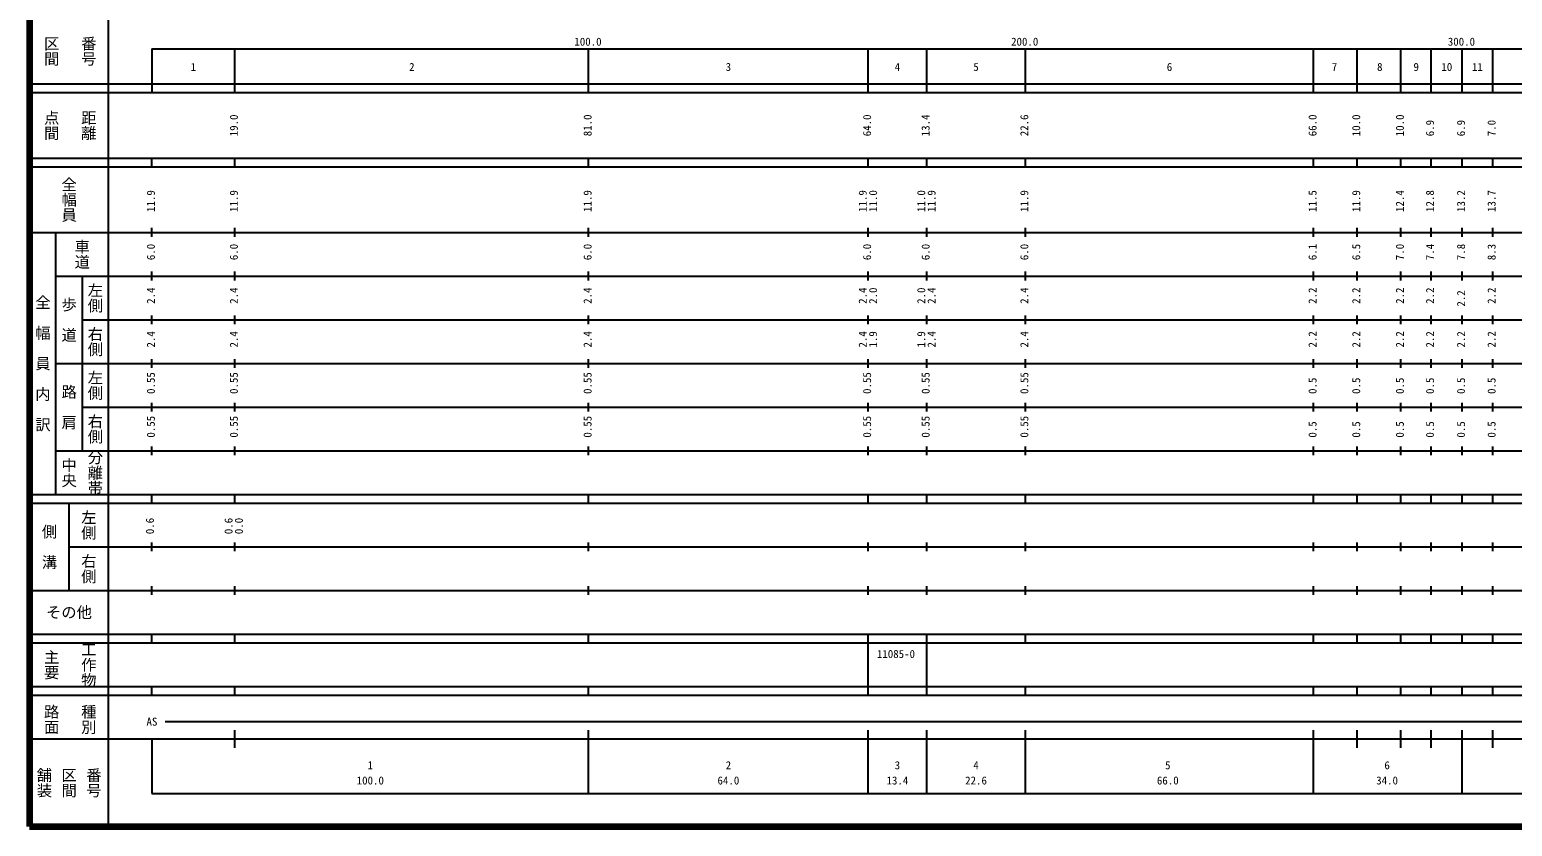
# Model space of a CAD drawing. Units: millimetres on the paper, enlarged 1000 times. Extents: x 40000 to 680000, y 20000 to 380000.
# Drawn here: x 40000 to 379506, y 20000 to 202409 of the extents above; entities that cross this region are included whole.
import ezdxf
from ezdxf.enums import TextEntityAlignment as Align

# ---------------------------------------------------------------- set-up
doc = ezdxf.new("R2010")
doc.units = ezdxf.units.MM
doc.header["$LTSCALE"] = 1000
doc.layers.add('M-TTL', color=2, linetype='Continuous', lineweight=140)
doc.layers.add('M-TTL-BAND', color=7, linetype='Continuous', lineweight=25)
doc.styles.add('@ＭＳ ゴシック', font='')
doc.styles.add('ＭＳ ゴシック', font='')
doc.styles.get('@ＭＳ ゴシック').set_extended_font_data('@MS Gothic')
doc.styles.get('ＭＳ ゴシック').set_extended_font_data('MS Gothic')

msp = doc.modelspace()

# ---------------------------------------------------------------- linework, layer by layer
at = {"layer": 'M-TTL'}
for p, q in [((40000, 380000), (40000, 20000)), ((40000, 20000), (680000, 20000))]:
    msp.add_line(p, q, dxfattribs=at)
at = {"layer": 'M-TTL-BAND'}
for p, q in [((58000, 370000), (58000, 20000)), ((68000, 198000), (579000, 198000)), ((68000, 198000), (68000, 188000)), ((87000, 188000), (87000, 198000)), ((168000, 188000), (168000, 198000)), ((232000, 188000), (232000, 198000)), ((245400, 188000), (245400, 198000)), ((268000, 188000), (268000, 198000)), ((334000, 188000), (334000, 198000)), ((344000, 188000), (344000, 198000)), ((354000, 188000), (354000, 198000)), ((360900, 188000), (360900, 198000)), ((368000, 188000), (368000, 198000)), ((375000, 188000), (375000, 198000)), ((40000, 190000), (579000, 190000)), ((40000, 188000), (579000, 188000)), ((40000, 173000), (579000, 173000)), ((40000, 171000), (579000, 171000)), ((68000, 171000), (68000, 173000)), ((87000, 171000), (87000, 173000)), ((168000, 171000), (168000, 173000)), ((232000, 171000), (232000, 173000)), ((245400, 171000), (245400, 173000)), ((268000, 171000), (268000, 173000)), ((334000, 171000), (334000, 173000)), ((344000, 171000), (344000, 173000)), ((354000, 171000), (354000, 173000)), ((360900, 171000), (360900, 173000)), ((368000, 171000), (368000, 173000)), ((375000, 171000), (375000, 173000)), ((68000, 155000), (68000, 157000)), ((87000, 155000), (87000, 157000)), ((168000, 155000), (168000, 157000)), ((232000, 155000), (232000, 157000)), ((245400, 155000), (245400, 157000)), ((268000, 155000), (268000, 157000)), ((334000, 155000), (334000, 157000)), ((344000, 155000), (344000, 157000)), ((354000, 155000), (354000, 157000)), ((360900, 155000), (360900, 157000)), ((368000, 155000), (368000, 157000)), ((375000, 155000), (375000, 157000)), ((40000, 156000), (579000, 156000)), ((46000, 96000), (46000, 156000)), ((46000, 146000), (579000, 146000)), ((52000, 146000), (52000, 106000)), ((68000, 145000), (68000, 147000)), ((87000, 145000), (87000, 147000)), ((168000, 145000), (168000, 147000)), ((232000, 145000), (232000, 147000)), ((245400, 145000), (245400, 147000)), ((268000, 145000), (268000, 147000)), ((334000, 145000), (334000, 147000)), ((344000, 145000), (344000, 147000)), ((354000, 145000), (354000, 147000)), ((360900, 145000), (360900, 147000)), ((368000, 145000), (368000, 147000)), ((375000, 145000), (375000, 147000)), ((52000, 136000), (579000, 136000)), ((68000, 135000), (68000, 137000)), ((87000, 135000), (87000, 137000)), ((168000, 135000), (168000, 137000)), ((232000, 135000), (232000, 137000)), ((245400, 135000), (245400, 137000)), ((268000, 135000), (268000, 137000)), ((334000, 135000), (334000, 137000)), ((344000, 135000), (344000, 137000)), ((354000, 135000), (354000, 137000)), ((360900, 135000), (360900, 137000)), ((368000, 135000), (368000, 137000)), ((375000, 135000), (375000, 137000)), ((46000, 126000), (579000, 126000)), ((68000, 125000), (68000, 127000)), ((87000, 125000), (87000, 127000)), ((168000, 125000), (168000, 127000)), ((232000, 125000), (232000, 127000)), ((245400, 125000), (245400, 127000)), ((268000, 125000), (268000, 127000)), ((334000, 125000), (334000, 127000)), ((344000, 125000), (344000, 127000)), ((354000, 125000), (354000, 127000)), ((360900, 125000), (360900, 127000)), ((368000, 125000), (368000, 127000)), ((375000, 125000), (375000, 127000)), ((52000, 116000), (579000, 116000)), ((68000, 115000), (68000, 117000)), ((87000, 115000), (87000, 117000)), ((168000, 115000), (168000, 117000)), ((232000, 115000), (232000, 117000)), ((245400, 115000), (245400, 117000)), ((268000, 115000), (268000, 117000)), ((334000, 115000), (334000, 117000)), ((344000, 115000), (344000, 117000)), ((354000, 115000), (354000, 117000)), ((360900, 115000), (360900, 117000)), ((368000, 115000), (368000, 117000)), ((375000, 115000), (375000, 117000)), ((46000, 106000), (579000, 106000)), ((68000, 105000), (68000, 107000)), ((87000, 105000), (87000, 107000)), ((168000, 105000), (168000, 107000)), ((232000, 105000), (232000, 107000)), ((245400, 105000), (245400, 107000)), ((268000, 105000), (268000, 107000)), ((334000, 105000), (334000, 107000)), ((344000, 105000), (344000, 107000)), ((354000, 105000), (354000, 107000)), ((360900, 105000), (360900, 107000)), ((368000, 105000), (368000, 107000)), ((375000, 105000), (375000, 107000)), ((40000, 96000), (579000, 96000)), ((68000, 94000), (68000, 96000)), ((87000, 94000), (87000, 96000)), ((168000, 94000), (168000, 96000)), ((232000, 94000), (232000, 96000)), ((245400, 94000), (245400, 96000)), ((268000, 94000), (268000, 96000)), ((334000, 94000), (334000, 96000)), ((344000, 94000), (344000, 96000)), ((354000, 94000), (354000, 96000)), ((360900, 94000), (360900, 96000)), ((368000, 94000), (368000, 96000)), ((375000, 94000), (375000, 96000)), ((40000, 94000), (579000, 94000)), ((49000, 94000), (49000, 74000)), ((68000, 83000), (68000, 85000)), ((87000, 83000), (87000, 85000)), ((168000, 83000), (168000, 85000)), ((232000, 83000), (232000, 85000)), ((245400, 83000), (245400, 85000)), ((268000, 83000), (268000, 85000)), ((334000, 83000), (334000, 85000)), ((344000, 83000), (344000, 85000)), ((354000, 83000), (354000, 85000)), ((360900, 83000), (360900, 85000)), ((368000, 83000), (368000, 85000)), ((375000, 83000), (375000, 85000)), ((49000, 84000), (579000, 84000)), ((68000, 73000), (68000, 75000)), ((87000, 73000), (87000, 75000)), ((168000, 73000), (168000, 75000)), ((232000, 73000), (232000, 75000)), ((245400, 73000), (245400, 75000)), ((268000, 73000), (268000, 75000)), ((334000, 73000), (334000, 75000)), ((344000, 73000), (344000, 75000)), ((354000, 73000), (354000, 75000)), ((360900, 73000), (360900, 75000)), ((368000, 73000), (368000, 75000)), ((375000, 73000), (375000, 75000)), ((40000, 74000), (579000, 74000)), ((40000, 64000), (579000, 64000)), ((40000, 62000), (579000, 62000)), ((68000, 62000), (68000, 64000)), ((87000, 62000), (87000, 64000)), ((168000, 62000), (168000, 64000)), ((232000, 62000), (232000, 64000)), ((232000, 52000), (232000, 62000)), ((245400, 62000), (245400, 64000)), ((245400, 52000), (245400, 62000)), ((268000, 62000), (268000, 64000)), ((334000, 62000), (334000, 64000)), ((344000, 62000), (344000, 64000)), ((354000, 62000), (354000, 64000)), ((360900, 62000), (360900, 64000)), ((368000, 62000), (368000, 64000)), ((375000, 62000), (375000, 64000)), ((40000, 52000), (579000, 52000)), ((68000, 50000), (68000, 52000)), ((87000, 50000), (87000, 52000)), ((168000, 50000), (168000, 52000)), ((232000, 50000), (232000, 52000)), ((245400, 50000), (245400, 52000)), ((268000, 50000), (268000, 52000)), ((334000, 50000), (334000, 52000)), ((344000, 50000), (344000, 52000)), ((354000, 50000), (354000, 52000)), ((360900, 50000), (360900, 52000)), ((368000, 50000), (368000, 52000)), ((375000, 50000), (375000, 52000)), ((40000, 50000), (579000, 50000)), ((71000, 44000), (572000, 44000)), ((87000, 38000), (87000, 42000)), ((168000, 27500), (168000, 42000)), ((232000, 27500), (232000, 42000)), ((245400, 27500), (245400, 42000)), ((268000, 27500), (268000, 42000)), ((334000, 27500), (334000, 42000)), ((344000, 38000), (344000, 42000)), ((354000, 38000), (354000, 42000)), ((360900, 38000), (360900, 42000)), ((368000, 27500), (368000, 42000)), ((375000, 38000), (375000, 42000)), ((40000, 40000), (579000, 40000)), ((68000, 40000), (68000, 27500)), ((68000, 27500), (579000, 27500))]:
    msp.add_line(p, q, dxfattribs=at)

# ---------------------------------------------------------------- texts
at = {"layer": 'M-TTL-BAND', "style": '@ＭＳ ゴシック'}
for s, p in [('区間', (45000, 197500)), ('番号', (53500, 197500)), ('点間', (45000, 180500)), ('距離', (53500, 180500)), ('全幅員', (49000, 163500)), ('車道', (52000, 151000)), ('左側', (55000, 141000)), ('全\u3000幅\u3000員\u3000内\u3000訳', (43000, 126000)), ('歩\u3000道', (49000, 136000)), ('右側', (55000, 131000)), ('左側', (55000, 121000)), ('路\u3000肩', (49000, 116000)), ('右側', (55000, 111000)), ('分離帯', (55000, 101000)), ('中央', (49000, 101000)), ('左側', (53500, 89000)), ('側\u3000溝', (44500, 84000)), ('右側', (53500, 79000)), ('工作物', (53500, 57000)), ('主要', (45000, 57000)), ('路面', (45000, 44500)), ('種別', (53500, 44500)), ('舗装', (43333, 30000)), ('区間', (49000, 30000)), ('番号', (54667, 30000))]:
    msp.add_text(s, height=2566, rotation=270, dxfattribs=at).set_placement(p, align=Align.MIDDLE_CENTER)
at = {"layer": 'M-TTL-BAND', "style": 'ＭＳ ゴシック'}
for s, p in [('100.0', (167844, 198195)), ('200.0', (267844, 198195)), ('300.0', (367844, 198195)), ('1', (77500, 192405)), ('2', (127500, 192405)), ('3', (200000, 192405)), ('4', (238700, 192405)), ('5', (256700, 192405)), ('6', (301000, 192405)), ('7', (338785, 192405)), ('8', (349155, 192405)), ('9', (357495, 192405)), ('10', (364500, 192405)), ('11', (371500, 192405)), ('AS', (68000, 42500)), ('1', (118000, 32523)), ('2', (200000, 32523)), ('3', (238700, 32523)), ('4', (256700, 32523)), ('5', (300612, 32523)), ('6', (350828, 32523)), ('100.0', (118000, 29033)), ('64.0', (200000, 29033)), ('13.4', (238700, 29033)), ('22.6', (256700, 29033)), ('66.0', (300612, 29033)), ('34.0', (350828, 29033))]:
    msp.add_text(s, height=1833, dxfattribs=at).set_placement(p, align=Align.BOTTOM_CENTER)
for s, p in [('19.0', (86750, 178000)), ('81.0', (167750, 178000)), ('64.0', (231750, 178000)), ('13.4', (245150, 178000)), ('22.6', (267750, 178000)), ('66.0', (333750, 178000)), ('10.0', (343750, 178000)), ('10.0', (353750, 178000)), ('6.9', (360650, 178000)), ('6.9', (367750, 178000)), ('7.0', (374750, 178000)), ('11.9', (67750, 160674)), ('11.9', (86750, 160674)), ('11.9', (167750, 160674)), ('11.9', (230750, 160674)), ('11.0', (233120, 160674)), ('11.0', (244150, 160674)), ('11.9', (246520, 160674)), ('11.9', (267750, 160674)), ('11.5', (333750, 160674)), ('11.9', (343750, 160674)), ('12.4', (353750, 160674)), ('12.8', (360650, 160674)), ('13.2', (367750, 160674)), ('13.7', (374750, 160674)), ('6.0', (67750, 149625)), ('6.0', (86750, 149625)), ('6.0', (167750, 149625)), ('6.0', (231750, 149625)), ('6.0', (245150, 149625)), ('6.0', (267750, 149625)), ('6.1', (333750, 149625)), ('6.5', (343750, 149625)), ('7.0', (353750, 149625)), ('7.4', (360650, 149625)), ('7.8', (367750, 149625)), ('8.3', (374750, 149625)), ('2.4', (67750, 139625)), ('2.4', (86750, 139625)), ('2.4', (167750, 139625)), ('2.4', (230750, 139625)), ('2.0', (233120, 139625)), ('2.0', (244150, 139625)), ('2.4', (246520, 139625)), ('2.4', (267750, 139625)), ('2.2', (333750, 139625)), ('2.2', (343750, 139625)), ('2.2', (353750, 139625)), ('2.2', (360650, 139625)), ('2.2', (367750, 139000)), ('2.2', (374750, 139625)), ('2.4', (67750, 129625)), ('2.4', (86750, 129625)), ('2.4', (167750, 129625)), ('2.4', (230750, 129625)), ('1.9', (233120, 129625)), ('1.9', (244150, 129625)), ('2.4', (246520, 129625)), ('2.4', (267750, 129625)), ('2.2', (333750, 129625)), ('2.2', (343750, 129625)), ('2.2', (353750, 129625)), ('2.2', (360650, 129625)), ('2.2', (367750, 129625)), ('2.2', (374750, 129625)), ('0.55', (67750, 119000)), ('0.55', (86750, 119000)), ('0.55', (167750, 119000)), ('0.55', (231750, 119000)), ('0.55', (245150, 119000)), ('0.55', (267750, 119000)), ('0.5', (333750, 119000)), ('0.5', (343750, 119000)), ('0.5', (353750, 119000)), ('0.5', (360650, 119000)), ('0.5', (367750, 119000)), ('0.5', (374750, 119000)), ('0.55', (67750, 109000)), ('0.55', (86750, 109000)), ('0.55', (167750, 109000)), ('0.55', (231750, 109000)), ('0.55', (245150, 109000)), ('0.55', (267750, 109000)), ('0.5', (333750, 109000)), ('0.5', (343750, 109000)), ('0.5', (353750, 109000)), ('0.5', (360650, 109000)), ('0.5', (367750, 109000)), ('0.5', (374750, 109000))]:
    msp.add_text(s, height=1833, rotation=90, dxfattribs=at).set_placement(p, align=Align.MIDDLE_LEFT)
for s, p in [('0.6', (69000, 88764)), ('0.6', (87000, 88764)), ('0.0', (89370, 88764))]:
    msp.add_text(s, height=1833, rotation=90, dxfattribs=at).set_placement(p, align=Align.BOTTOM_CENTER)
msp.add_text('その他', height=2566, dxfattribs=at).set_placement((49000, 69000), align=Align.MIDDLE_CENTER)
msp.add_text('11085-0', height=1833, dxfattribs=at).set_placement((234000, 58000), align=Align.BOTTOM_LEFT)

doc.saveas('drawing.dxf')
